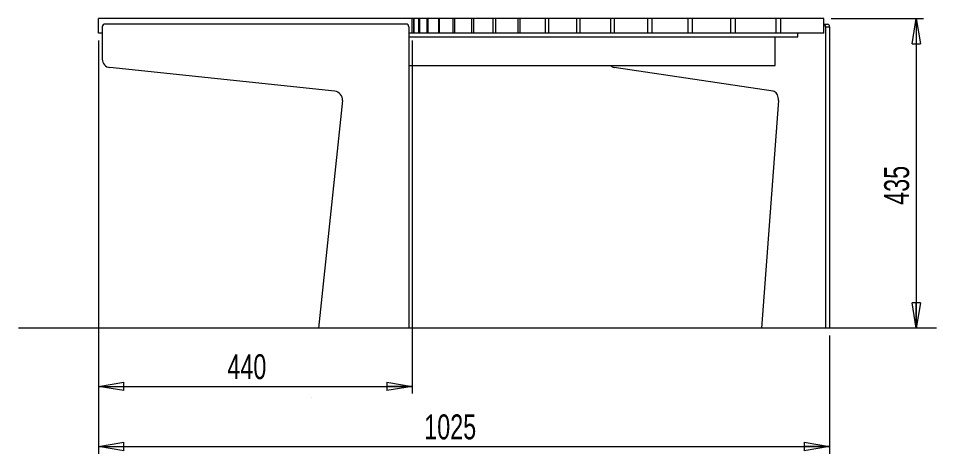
# Model space of a CAD drawing. Header units: millimetres. Extents: x -66 to 385, y 8 to 269.
# Drawn here: x 19.8 to 148.6, y 208 to 269.1 of the extents above; entities that cross this region are included whole.
import ezdxf

# ---------------------------------------------------------------- set-up
doc = ezdxf.new("R2010")
doc.units = ezdxf.units.MM
doc.layers.add('HLADINA0', color=7, linetype='Continuous', lineweight=15)
doc.styles.add('SLDTEXTSTYLE0', font='TXT', dxfattribs={"width": 0.7})
doc.dimstyles.new('SLDDIMSTYLE0', dxfattribs={"dimtxt": 3.5, "dimasz": 3.556, "dimexe": 0, "dimexo": 0.0625, "dimgap": 0.875, "dimtad": 1, "dimlfac": 10, "dimrnd": 1e-09, "dimzin": 12, "dimdsep": 46, "dimtxsty": 'SLDTEXTSTYLE0', "dimblk1": 'CLOSED', "dimblk2": 'CLOSED', "dimsah": 1, "dimcen": 0.09, "dimadec": 0, "dimazin": 3, "dimtfac": 1, "dimtofl": 0, "dimtmove": 0, "dimatfit": 3, "dimldrblk": 'CLOSED', "dimfxl": 0, "dimfrac": 2, "dimtolj": 1, "dimtzin": 12, "dimarcsym": 0})
doc.dimstyles.new('SLDDIMSTYLE1', dxfattribs={"dimtxt": 3.5, "dimasz": 3.556, "dimexe": 0, "dimexo": 0.0625, "dimgap": 0.875, "dimtad": 1, "dimdec": 0, "dimlfac": 10, "dimrnd": 1e-09, "dimzin": 12, "dimdsep": 46, "dimtxsty": 'SLDTEXTSTYLE0', "dimblk1": 'CLOSED', "dimblk2": 'CLOSED', "dimsah": 1, "dimcen": 0.09, "dimadec": 0, "dimazin": 3, "dimtfac": 1, "dimtdec": 0, "dimtofl": 0, "dimtmove": 0, "dimatfit": 3, "dimldrblk": 'CLOSED', "dimfxl": 0, "dimfrac": 2, "dimtolj": 1, "dimtzin": 12, "dimarcsym": 0})

# ---------------------------------------------------------------- blocks, each defined once
blk = doc.blocks.new('_CLOSED')
at = {"color": 0, "linetype": 'ByBlock', "lineweight": -2}
for p, q in [((-1, 0.166667), (0, 0)), ((-1, 0.166667), (-1, -0.166667)), ((0, 0), (-1, -0.166667)), ((0, 0), (-1, 0))]:
    blk.add_line(p, q, dxfattribs=at)
blk = doc.blocks.new('_D')
at = {"layer": 'HLADINA0'}
for p, q in [((133.82, 269.07), (146.77, 269.07)), ((145.77, 269.07), (145.77, 225.57))]:
    blk.add_line(p, q, dxfattribs=at)
at = {"layer": 'HLADINA0', "xscale": 3.556, "yscale": 3.556}
for p, rotation in [((145.77, 269.07), 90.0000000000004), ((145.77, 225.57), 270.0000000000004)]:
    blk.add_blockref('_CLOSED', p, dxfattribs=dict(at, rotation=rotation))
at = {"layer": 'HLADINA0', "insert": (141.26, 242.9), "char_height": 3.5, "attachment_point": 1, "rotation": 90, "style": 'SLDTEXTSTYLE0'}
blk.add_mtext('435', dxfattribs=at)
blk = doc.blocks.new('_D_1')
at = {"layer": 'HLADINA0'}
for p, q in [((31.08, 265.97), (31.08, 207.97)), ((133.6, 224.57), (133.6, 207.97)), ((31.08, 208.97), (133.6, 208.97))]:
    blk.add_line(p, q, dxfattribs=at)
at = {"layer": 'HLADINA0', "xscale": 3.556, "yscale": 3.556, "rotation": 180.0000000000004}
blk.add_blockref('_CLOSED', (31.08, 208.97), dxfattribs=at)
at = {"layer": 'HLADINA0', "xscale": 3.556, "yscale": 3.556}
blk.add_blockref('_CLOSED', (133.6, 208.97), dxfattribs=at)
at = {"layer": 'HLADINA0', "insert": (76.75, 213.48), "char_height": 3.5, "attachment_point": 1, "style": 'SLDTEXTSTYLE0'}
blk.add_mtext('1025', dxfattribs=at)
blk = doc.blocks.new('_D_2')
at = {"layer": 'HLADINA0'}
for p, q in [((31.08, 265.97), (31.08, 216.42)), ((75.08, 265.97), (75.08, 216.42)), ((31.08, 217.42), (75.08, 217.42))]:
    blk.add_line(p, q, dxfattribs=at)
at = {"layer": 'HLADINA0', "xscale": 3.556, "yscale": 3.556}
for p, rotation in [((31.08, 217.42, -28.28), 179.9999999999997), ((75.08, 217.42, -28.28), 359.9999999999997)]:
    blk.add_blockref('_CLOSED', p, dxfattribs=dict(at, rotation=rotation))
at = {"layer": 'HLADINA0', "insert": (49.14, 221.93), "char_height": 3.5, "attachment_point": 1, "style": 'SLDTEXTSTYLE0'}
blk.add_mtext('440', dxfattribs=at)

msp = doc.modelspace()

# ---------------------------------------------------------------- linework, layer by layer
at = {"color": 7, "linetype": 'Continuous', "lineweight": 15}
for p, q in [((31.0764152, 266.9689762), (31.0764152, 269.0689768)), ((75.0767809, 269.0689768), (31.0764152, 269.0689768)), ((31.9922936, 268.2684052), (31.9922072, 268.2684052)), ((74.1922914, 268.2684052), (31.9922936, 268.2684052)), ((75.0767809, 266.9689762), (75.0767809, 269.0689768)), ((75.3075433, 269.0689768), (75.0767809, 269.0689768)), ((75.3582629, 269.0689768), (75.3075391, 269.0689768)), ((75.3075433, 266.9689762), (75.3075433, 269.0689768)), ((75.3582629, 266.9689762), (75.3582629, 269.0689768)), ((76.0166936, 269.0689768), (75.3582629, 269.0689768)), ((76.0166936, 266.9689762), (76.0166936, 269.0689768)), ((76.114607, 269.0689768), (76.0166936, 269.0689768)), ((76.114607, 266.9689762), (76.114607, 269.0689768)), ((77.1727311, 269.0689768), (76.114607, 269.0689768)), ((77.1727311, 266.9689762), (77.1727311, 269.0689768)), ((77.3176172, 269.0689768), (77.1727311, 269.0689768)), ((77.3176172, 266.9689762), (77.3176172, 269.0689768)), ((78.7996099, 269.0689768), (77.3176172, 269.0689768)), ((78.8815076, 269.0689768), (78.7996078, 269.0689768)), ((78.7996099, 266.9689762), (78.7996099, 269.0689768)), ((78.8815076, 266.9689762), (78.8815076, 269.0689768)), ((80.8179719, 269.0689768), (78.8815076, 269.0689768)), ((81.0625585, 269.0689768), (80.8179719, 269.0689768)), ((80.8179719, 266.9689762), (80.8179719, 269.0689768)), ((81.0625585, 266.9689762), (81.0625585, 269.0689768)), ((83.4140703, 269.0689768), (81.0625585, 269.0689768)), ((83.4140703, 266.9689762), (83.4140703, 269.0689768)), ((83.7042535, 269.0689768), (83.4140703, 269.0689768)), ((83.7042535, 266.9689762), (83.7042535, 269.0689768)), ((86.4401087, 269.0689768), (83.7042535, 269.0689768)), ((86.4401087, 266.9689762), (86.4401087, 269.0689768)), ((86.7752409, 269.0689768), (86.4401087, 269.0689768)), ((86.7752409, 266.9689762), (86.7752409, 269.0689768)), ((89.9148757, 269.0689768), (86.7752409, 269.0689768)), ((89.9148757, 266.9689762), (89.9148757, 269.0689768)), ((90.2141684, 269.0689768), (89.9148764, 269.0689768)), ((90.2141684, 266.9689762), (90.2141684, 269.0689768)), ((93.7819158, 269.0689768), (90.2141684, 269.0689768)), ((94.2109686, 269.0689768), (93.7819158, 269.0689768)), ((93.7819158, 266.9689762), (93.7819158, 269.0689768)), ((94.2109686, 266.9689762), (94.2109686, 269.0689768)), ((98.1651944, 269.0689768), (94.2109686, 269.0689768)), ((98.1651944, 266.9689762), (98.1651944, 269.0689768)), ((98.6364994, 269.0689768), (98.1651944, 269.0689768)), ((98.6364994, 266.9689762), (98.6364994, 269.0689768)), ((102.9449452, 269.0689768), (98.6364994, 269.0689768)), ((103.4574466, 269.0689768), (102.9449431, 269.0689768)), ((102.9449452, 266.9689762), (102.9449452, 269.0689768)), ((103.4574466, 266.9689762), (103.4574466, 269.0689768)), ((108.1340704, 269.0689768), (103.4574466, 269.0689768)), ((108.7018296, 269.0689768), (108.1340704, 269.0689768)), ((108.1340704, 266.9689762), (108.1340704, 269.0689768)), ((108.7018296, 266.9689762), (108.7018296, 269.0689768)), ((113.7637557, 269.0689768), (108.7018296, 269.0689768)), ((114.3607847, 269.0689768), (113.7637535, 269.0689768)), ((113.7637557, 266.9689762), (113.7637557, 269.0689768)), ((114.3607847, 266.9689762), (114.3607847, 269.0689768)), ((119.765763, 269.0689768), (114.3607847, 269.0689768)), ((119.765763, 266.9689762), (119.765763, 269.0689768)), ((120.4000772, 269.0689768), (119.7657661, 269.0689768)), ((120.4000772, 266.9689762), (120.4000772, 269.0689768)), ((126.1155418, 269.0689768), (120.4000772, 269.0689768)), ((126.1155418, 266.9689762), (126.1155418, 269.0689768)), ((126.7857199, 269.0689768), (126.1155439, 269.0689768)), ((126.7857199, 266.9689762), (126.7857199, 269.0689768)), ((132.8196124, 269.0689768), (126.7857199, 269.0689768)), ((132.8196124, 266.9689762), (132.8196124, 269.0689768)), ((132.8196134, 268.2684052), (133.3151097, 268.2684052)), ((31.5922041, 266.9689762), (31.0764152, 266.9689762)), ((31.5922083, 267.8684062), (31.5921935, 263.3488926)), ((31.5922884, 267.8684062), (31.5922083, 267.8684062)), ((31.5922884, 267.8684062), (31.5922778, 263.3488926)), ((75.0767809, 266.9689762), (74.592286, 266.9689762)), ((75.3075433, 266.9689762), (75.0767809, 266.9689762)), ((75.3582629, 266.9689762), (75.3075391, 266.9689762)), ((76.0166936, 266.9689762), (75.3582629, 266.9689762)), ((76.114607, 266.9689762), (76.0166936, 266.9689762)), ((77.1727311, 266.9689762), (76.114607, 266.9689762)), ((77.3176172, 266.9689762), (77.1727311, 266.9689762)), ((78.7996099, 266.9689762), (77.3176172, 266.9689762)), ((78.8815076, 266.9689762), (78.7996078, 266.9689762)), ((80.8179719, 266.9689762), (78.8815076, 266.9689762)), ((81.0625585, 266.9689762), (80.8179719, 266.9689762)), ((83.4140703, 266.9689762), (81.0625585, 266.9689762)), ((83.7042535, 266.9689762), (83.4140703, 266.9689762)), ((86.4401087, 266.9689762), (83.7042535, 266.9689762)), ((86.7752409, 266.9689762), (86.4401087, 266.9689762)), ((89.9148757, 266.9689762), (86.7752409, 266.9689762)), ((90.2141684, 266.9689762), (89.9148764, 266.9689762)), ((93.7819158, 266.9689762), (90.2141684, 266.9689762)), ((94.2109686, 266.9689762), (93.7819158, 266.9689762)), ((98.1651944, 266.9689762), (94.2109686, 266.9689762)), ((98.6364994, 266.9689762), (98.1651944, 266.9689762)), ((102.9449452, 266.9689762), (98.6364994, 266.9689762)), ((103.4574466, 266.9689762), (102.9449431, 266.9689762)), ((108.1340704, 266.9689762), (103.4574466, 266.9689762)), ((108.7018296, 266.9689762), (108.1340704, 266.9689762)), ((113.7637557, 266.9689762), (108.7018296, 266.9689762)), ((114.3607847, 266.9689762), (113.7637535, 266.9689762)), ((119.765763, 266.9689762), (114.3607847, 266.9689762)), ((120.4000772, 266.9689762), (119.7657661, 266.9689762)), ((126.1155418, 266.9689762), (120.4000772, 266.9689762)), ((126.7857199, 266.9689762), (126.1155439, 266.9689762)), ((132.8196124, 266.9689762), (126.7857199, 266.9689762)), ((129.1431712, 266.4689767), (129.1431712, 266.9689762)), ((133.032278, 267.868404), (133.5979572, 267.868404)), ((74.592286, 266.4689767), (129.1431712, 266.4689767)), ((31.5922778, 263.3488926), (31.5921935, 263.3488926)), ((32.6668434, 262.1554631), (32.6667591, 262.1554631)), ((64.1987552, 258.8413167), (32.6667591, 262.1554631)), ((64.1988353, 258.8413167), (32.6668434, 262.1554631)), ((74.5922766, 262.4689768), (125.961807, 262.4689768)), ((125.6828913, 258.8413167), (103.3860889, 262.1554631)), ((64.1988353, 258.8413167), (64.1987552, 258.8413167)), ((65.266828, 257.5224536), (65.2667437, 257.5224536)), ((60.8887566, 215.8689725), (60.8886766, 215.8689725))]:
    msp.add_line(p, q, dxfattribs=at)
at = {"color": 7, "linetype": 'Continuous', "lineweight": 15, "flags": 128}
msp.add_lwpolyline([(126.438088, 257.5224536), (126.44067, 257.7315959), (126.4175319, 257.9381946), (126.3693781, 258.1359732), (126.297671, 258.3189207), (126.2045849, 258.4814805), (126.0929569, 258.6187112), (125.9661708, 258.7264436), (125.8280861, 258.8014054), (125.6828913, 258.8413167)], dxfattribs=at)
at = {"color": 7, "linetype": 'Continuous', "lineweight": 15}
for centre, radius, start, end in [((31.9922068, 267.8684051), 0.4000002, 90, 179.939841628), ((31.9922908, 267.8684051), 0.4000002, 90, 179.939841627), ((74.1922906, 267.8684051), 0.4000002, 359.939841627, 89.999999999), ((132.6479303, 267.909568), 0.3865458, 353.88687006, 63.631747808), ((133.2444014, 267.9184025), 0.3570736, 351.950827535, 78.578706462), ((32.7921948, 263.3488896), 1.2000007, 179.939841628, 264.000000069), ((32.7922788, 263.3488896), 1.2000007, 179.939841628, 264.000000069), ((103.5330357, 262.9212809), 0.7797887, 215.452951073, 259.137979689), ((64.0733188, 257.6478911), 1.2000006, 353.999550672, 84.000000069), ((64.0734028, 257.6478911), 1.2000006, 353.999550672, 84.000000069)]:
    msp.add_arc(centre, radius, start, end, dxfattribs=at)
at = {"layer": 'HLADINA0'}
for p, q in [((74.5922906, 267.868404), (74.5921783, 225.5689766)), ((133.032279, 267.868404), (133.032279, 225.5689766)), ((133.5979564, 267.868404), (133.5979564, 225.5689766)), ((125.9618088, 262.4689766), (125.9618088, 266.4689766)), ((65.2668287, 257.5224538), (61.9082971, 225.5689766)), ((126.4380881, 257.5224538), (124.063214, 225.5689766)), ((148.6227188, 225.5689766), (19.8240643, 225.5689766))]:
    msp.add_line(p, q, dxfattribs=at)

# ---------------------------------------------------------------- dimensions: what is measured, and where the dimension line sits
dim = msp.add_linear_dim(base=(145.7685599, 225.5689766), p1=(132.8196121, 269.0689766), p2=(148.6227188, 225.5689766), angle=90, dimstyle='SLDDIMSTYLE0', dxfattribs=at)
dim.commit()
dim.dimension.update_dxf_attribs({"geometry": '_D', "text_midpoint": (145.7685599, 246.7500449), "dimtype": 160})
for base, p2, dimstyle, picture, middle in [((133.5979564, 208.9731536), (133.5979564, 225.5689766), 'SLDDIMSTYLE1', '_D_1', (81.295237, 208.9731536)), ((75.0767782, 217.417611), (75.0767782, 266.9689766), 'SLDDIMSTYLE0', '_D_2', (53.1621313, 217.417611))]:
    dim = msp.add_linear_dim(base=base, p1=(31.0764133, 266.9689766), p2=p2, dimstyle=dimstyle, dxfattribs=at)
    dim.commit()
    dim.dimension.update_dxf_attribs({"geometry": picture, "text_midpoint": middle, "dimtype": 160})

doc.saveas('drawing.dxf')
